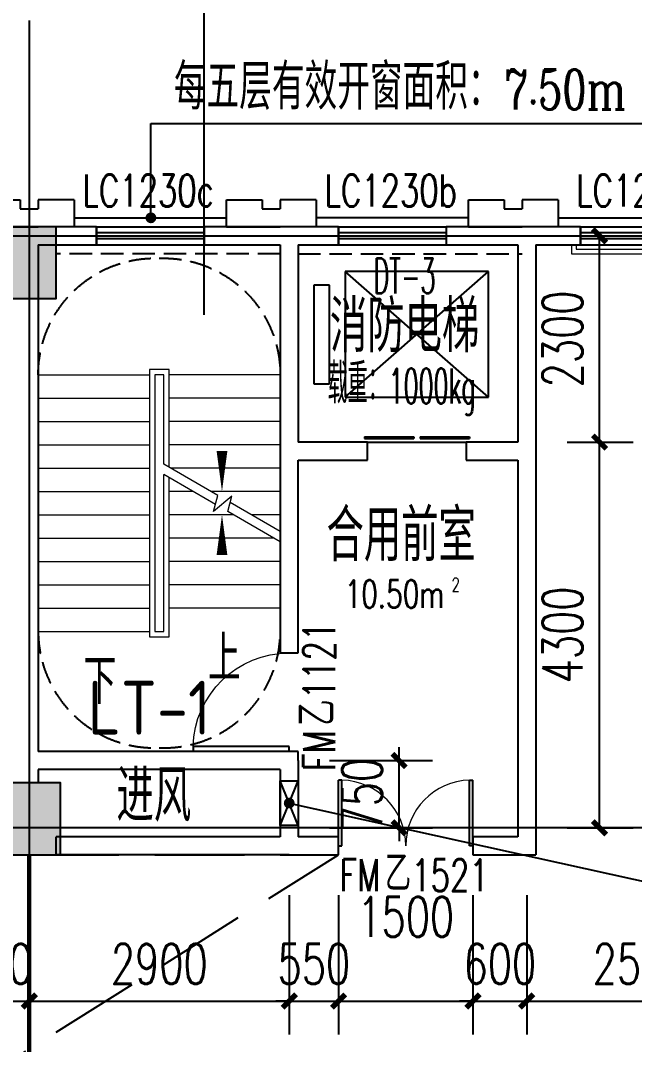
# Model space of a CAD drawing. Extents: x 1738711 to 2346805, y 1189731 to 2516152.
# Drawn here: x 1949287 to 1956137, y 2097243 to 2108659 of the extents above; entities that cross this region are included whole.
import ezdxf

# ---------------------------------------------------------------- set-up
doc = ezdxf.new("R2010")
doc.units = 0
doc.header["$LTSCALE"] = 1000
doc.header["$MEASUREMENT"] = 0
doc.linetypes.add('DASH', pattern=[0.35, 0.25, -0.1])
doc.linetypes.add('复件 140224通州运河二期售楼部条件图_t3$0$X-ME SHAFT SH$0$X-B2$0$WATER_LINE', pattern=[0])
for name, color, linetype, lineweight in [('_0', 7, 'Continuous', 25), ('STAIR', 2, 'Continuous', 5), ('栏杆', 6, 'Continuous', 15)]:
    doc.layers.add(name, color=color, linetype=linetype, lineweight=lineweight)
for name, color, linetype in [('AR-TEXT', 7, 'Continuous'), ('COLUMN', 9, 'Continuous'), ('DIM_IDEN', 3, 'Continuous'), ('DIM_LEAD', 3, 'Continuous'), ('DIM_SYMB', 3, 'Continuous'), ('DOTE', 1, 'Continuous'), ('EVTR', 2, 'Continuous'), ('PUB_DIM', 3, 'Continuous'), ('PUB_HATCH', 8, 'Continuous'), ('PUB_TEXT', 7, 'Continuous'), ('SPACE_ALL', 1, 'Continuous'), ('WALL', 40, 'Continuous'), ('WINDOW', 144, 'Continuous'), ('WINDOW_TEXT', 7, 'Continuous'), ('疏散距离', 211, 'DASH'), ('看线', 8, 'Continuous'), ('线脚', 44, 'Continuous')]:
    doc.layers.add(name, color=color, linetype=linetype)
doc.styles.add('_TCH_DIM', font='SIMPLEX', dxfattribs={"bigfont": 'GBCBIG'})
doc.styles.add('_TCH_DIM_T3', font='SIMPLEX', dxfattribs={"width": 0.705882, "bigfont": 'GBCBIG'})
doc.styles.add('_TCH_LABEL', font='COMPLEX', dxfattribs={"bigfont": 'GBCBIG'})
doc.styles.add('_TCH_SPACE', font='SIMPLEX', dxfattribs={"height": 5, "bigfont": 'GBCBIG'})
doc.styles.add('_TCH_WINDOW', font='SIMPLEX', dxfattribs={"height": 3.5, "bigfont": 'GBCBIG'})
doc.styles.get("Standard").update_dxf_attribs({"font": 'gbenor.shx', "bigfont": 'gbcbig.shx'})
doc.dimstyles.new('_TCH_ARCH&&150', dxfattribs={"dimtxt": 446.25, "dimasz": 150, "dimexe": 375, "dimexo": 450, "dimgap": 189.375, "dimtad": 1, "dimdec": 0, "dimzin": 0, "dimdsep": 46, "dimtxsty": '_TCH_DIM_T3', "dimblk": 'ARCHTICK', "dimcen": 0.09, "dimclrt": 7, "dimazin": 2, "dimtfac": 1, "dimtdec": 0, "dimtix": 1, "dimtmove": 2, "dimatfit": 3, "dimfxl": 1, "dimtolj": 1, "dimtzin": 0, "dimarcsym": 0})

# ---------------------------------------------------------------- blocks, each defined once
blk = doc.blocks.new('dgh321')
at = {"layer": 'WALL', "linetype": '复件 140224通州运河二期售楼部条件图_t3$0$X-ME SHAFT SH$0$X-B2$0$WATER_LINE'}
for p, q in [((3247025, -2494105), (3247425, -2494105)), ((3247025, -2494105), (3247025, -2494405)), ((3247425, -2494105), (3247625, -2494105)), ((3248025, -2494105), (3247625, -2494105)), ((3248025, -2494405), (3248025, -2494105)), ((3247425, -2494405), (3247425, -2494305)), ((3247425, -2494305), (3247625, -2494305)), ((3247625, -2494405), (3247625, -2494305)), ((3247025, -2494405), (3247425, -2494405)), ((3248025, -2494405), (3247625, -2494405))]:
    blk.add_line(p, q, dxfattribs=at)
blk = doc.blocks.new('hearherherhr')
at = {"layer": '看线', "linetype": 'DASH'}
for centre, start, end in [((1981792, 1704275), 87.7958, 180), ((1981892, 1704275), 0, 92.2042)]:
    blk.add_arc(centre, 1300, start, end, dxfattribs=at)
blk = doc.blocks.new('JHTRHERAHEARHERA')
at = {"layer": 'DIM_SYMB'}
for points in [[(1959742, 1701285, 0, 0, 0), (1959742, 1704950, 0, 0, 0), (1961142, 1704950, 0, 0, 0), (1961142, 1702975, 0, 120, 0), (1961142, 1703425, 0, 0, 0)], [(1961142, 1701545, 0, 0, 0), (1961142, 1702715, 0, 120, 0), (1961142, 1702265, 0, 0, 0)]]:
    blk.add_lwpolyline(points, format="xyseb", dxfattribs=at)
at = {"layer": 'STAIR'}
for p, q in [((1960552, 1704335), (1960332, 1704335)), ((1960332, 1704335), (1960332, 1701355)), ((1960552, 1703244), (1960552, 1704335)), ((1959092, 1704275), (1960332, 1704275)), ((1960392, 1704275), (1960392, 1701415)), ((1960492, 1704275), (1960392, 1704275)), ((1960492, 1703278), (1960492, 1704275)), ((1961792, 1704275), (1960552, 1704275)), ((1959092, 1704015), (1960332, 1704015)), ((1961792, 1704015), (1960552, 1704015)), ((1959092, 1703755), (1960332, 1703755)), ((1961792, 1703755), (1960552, 1703755)), ((1959092, 1703495), (1960332, 1703495)), ((1961792, 1703495), (1960552, 1703495)), ((1959092, 1703235), (1960332, 1703235)), ((1961095, 1702930), (1960492, 1703278)), ((1961792, 1703235), (1960566, 1703235)), ((1960492, 1701415), (1960492, 1703163)), ((1961068, 1702830), (1960492, 1703163)), ((1960552, 1701355), (1960552, 1703128)), ((1959092, 1702975), (1960332, 1702975)), ((1960817, 1702975), (1960552, 1702975)), ((1961792, 1702975), (1961017, 1702975)), ((1961046, 1702750), (1961095, 1702930)), ((1961252, 1702923), (1961046, 1702750)), ((1961206, 1702750), (1961252, 1702923)), ((1961792, 1702528), (1961233, 1702850)), ((1961792, 1702412), (1961206, 1702750)), ((1959092, 1702715), (1960332, 1702715)), ((1961267, 1702715), (1960552, 1702715)), ((1961792, 1702715), (1961467, 1702715)), ((1959092, 1702455), (1960332, 1702455)), ((1961717, 1702455), (1960552, 1702455)), ((1959092, 1702195), (1960332, 1702195)), ((1961792, 1702195), (1960552, 1702195)), ((1959092, 1701935), (1960332, 1701935)), ((1961792, 1701935), (1960552, 1701935)), ((1959092, 1701675), (1960332, 1701675)), ((1961792, 1701675), (1960552, 1701675)), ((1959092, 1701415), (1960332, 1701415)), ((1960392, 1701415), (1960492, 1701415)), ((1960332, 1701355), (1960552, 1701355))]:
    blk.add_line(p, q, dxfattribs=at)
at = {"layer": '看线', "linetype": 'DASH'}
blk.add_line((1961792, 1705625), (1959292, 1705625), dxfattribs=at)
at = {"layer": '_0', "extrusion": (0, 0, -1), "zscale": -1}
blk.add_blockref('hearherherhr', (-3942284, 0), dxfattribs=at)
at = {"layer": '_0', "rotation": 180}
blk.add_blockref('hearherherhr', (3942284, 3405691), dxfattribs=at)
at = {"layer": 'PUB_TEXT', "color": 7, "style": '_TCH_DIM'}
for s, p in [('上', (1960986, 1700863)), ('下', (1959599, 1700603))]:
    blk.add_text(s, height=506, dxfattribs=at).set_placement(p)
blk = doc.blocks.new('hertaraeherah')
at = {"layer": '疏散距离', "ltscale": 4}
for points in [[(1933085, 2006659), (1940985, 2000259), (1952835, 2000259)], [(1933085, 1987859), (1952835, 2000259)]]:
    blk.add_lwpolyline(points, dxfattribs=at)
blk = doc.blocks.new('haerraeherah')
at = {"layer": '栏杆'}
for points in [[(1950035, 1987459), (1950035, 1987559), (1951435, 1987559), (1951435, 1987459)], [(1950085, 1987459), (1950085, 1987509), (1951385, 1987509), (1951385, 1987459)]]:
    blk.add_lwpolyline(points, dxfattribs=at)
blk = doc.blocks.new('hear5herahera')
at = {"layer": '_0', "xscale": -1, "rotation": 180}
blk.add_blockref('haerraeherah', (5400, 3994518), dxfattribs=at)
blk = doc.blocks.new('_ArchTick')
at = {"color": 0, "linetype": 'ByBlock', "const_width": 0.4}
blk.add_lwpolyline([(-0.5, -0.5), (0.5, 0.5)], dxfattribs=at)
blk = doc.blocks.new('*D2039')
at = {"layer": 'Defpoints', "color": 0, "transparency": 16777216}
for p in [(1952285, 2100409), (1953510, 2100409), (1952285, 2099659)]:
    blk.add_point(p, dxfattribs=at)
at = {"layer": 'PUB_DIM', "color": 0, "lineweight": -2, "transparency": 16777216}
for p, q in [((1953510, 2100409), (1953510, 2100559)), ((1952735, 2100409), (1953885, 2100409)), ((1953510, 2099659), (1953510, 2100409)), ((1952735, 2099659), (1953885, 2099659)), ((1953510, 2099659), (1953510, 2099509))]:
    blk.add_line(p, q, dxfattribs=at)
at = {"layer": 'PUB_DIM', "color": 0, "lineweight": -2, "transparency": 16777216, "xscale": 150, "yscale": 150, "zscale": 150}
for p, rotation in [((1953510, 2100409), 270), ((1953510, 2099659), 90)]:
    blk.add_blockref('_ArchTick', p, dxfattribs=dict(at, rotation=rotation))
at = {"layer": 'PUB_DIM', "color": 7, "transparency": 16777216, "insert": (1953097, 2100034), "char_height": 446.2, "attachment_point": 5, "rotation": 90, "style": '_TCH_DIM_T3'}
blk.add_mtext('\\A1;750', dxfattribs=at)
blk = doc.blocks.new('*D2720')
at = {"layer": 'Defpoints', "color": 0, "transparency": 16777216}
for p in [(1948385, 2099359), (1949385, 2099359), (1949385, 2097728)]:
    blk.add_point(p, dxfattribs=at)
at = {"layer": 'PUB_DIM', "color": 0, "lineweight": -2, "transparency": 16777216}
for p, q in [((1948385, 2098909), (1948385, 2097353)), ((1949385, 2098909), (1949385, 2097353)), ((1948385, 2097728), (1948235, 2097728)), ((1948385, 2097728), (1949385, 2097728)), ((1949385, 2097728), (1949535, 2097728))]:
    blk.add_line(p, q, dxfattribs=at)
at = {"layer": 'PUB_DIM', "color": 0, "lineweight": -2, "transparency": 16777216, "xscale": 150, "yscale": 150, "zscale": 150}
blk.add_blockref('_ArchTick', (1948385, 2097728), dxfattribs=at)
at = {"layer": 'PUB_DIM', "color": 0, "lineweight": -2, "transparency": 16777216, "xscale": 150, "yscale": 150, "zscale": 150, "rotation": 180}
blk.add_blockref('_ArchTick', (1949385, 2097728), dxfattribs=at)
at = {"layer": 'PUB_DIM', "color": 7, "transparency": 16777216, "insert": (1948885, 2098141), "char_height": 446.2, "attachment_point": 5, "style": '_TCH_DIM_T3'}
blk.add_mtext('\\A1;1000', dxfattribs=at)
blk = doc.blocks.new('*D2721')
at = {"layer": 'Defpoints', "color": 0, "transparency": 16777216}
for p in [(1949385, 2099359), (1952285, 2099359), (1952285, 2097728)]:
    blk.add_point(p, dxfattribs=at)
at = {"layer": 'PUB_DIM', "color": 0, "lineweight": -2, "transparency": 16777216}
for p, q in [((1949385, 2098909), (1949385, 2097353)), ((1952285, 2098909), (1952285, 2097353)), ((1949385, 2097728), (1952285, 2097728))]:
    blk.add_line(p, q, dxfattribs=at)
at = {"layer": 'PUB_DIM', "color": 0, "lineweight": -2, "transparency": 16777216, "xscale": 150, "yscale": 150, "zscale": 150, "rotation": 180}
blk.add_blockref('_ArchTick', (1949385, 2097728), dxfattribs=at)
at = {"layer": 'PUB_DIM', "color": 0, "lineweight": -2, "transparency": 16777216, "xscale": 150, "yscale": 150, "zscale": 150}
blk.add_blockref('_ArchTick', (1952285, 2097728), dxfattribs=at)
at = {"layer": 'PUB_DIM', "color": 7, "transparency": 16777216, "insert": (1950835, 2098141), "char_height": 446.2, "attachment_point": 5, "style": '_TCH_DIM_T3'}
blk.add_mtext('\\A1;2900', dxfattribs=at)
blk = doc.blocks.new('*D2722')
at = {"layer": 'Defpoints', "color": 0, "transparency": 16777216}
for p in [(1952285, 2099359), (1952835, 2099359), (1952835, 2097728)]:
    blk.add_point(p, dxfattribs=at)
at = {"layer": 'PUB_DIM', "color": 0, "lineweight": -2, "transparency": 16777216}
for p, q in [((1952285, 2098909), (1952285, 2097353)), ((1952835, 2098909), (1952835, 2097353)), ((1952285, 2097728), (1952135, 2097728)), ((1952285, 2097728), (1952835, 2097728)), ((1952835, 2097728), (1952985, 2097728))]:
    blk.add_line(p, q, dxfattribs=at)
at = {"layer": 'PUB_DIM', "color": 0, "lineweight": -2, "transparency": 16777216, "xscale": 150, "yscale": 150, "zscale": 150}
blk.add_blockref('_ArchTick', (1952285, 2097728), dxfattribs=at)
at = {"layer": 'PUB_DIM', "color": 0, "lineweight": -2, "transparency": 16777216, "xscale": 150, "yscale": 150, "zscale": 150, "rotation": 180}
blk.add_blockref('_ArchTick', (1952835, 2097728), dxfattribs=at)
at = {"layer": 'PUB_DIM', "color": 7, "transparency": 16777216, "insert": (1952560, 2098141), "char_height": 446.2, "attachment_point": 5, "style": '_TCH_DIM_T3'}
blk.add_mtext('\\A1;550', dxfattribs=at)
blk = doc.blocks.new('*D2723')
at = {"layer": 'Defpoints', "color": 0, "transparency": 16777216}
for p in [(1952835, 2099359), (1954335, 2099359), (1954335, 2097728)]:
    blk.add_point(p, dxfattribs=at)
at = {"layer": 'PUB_DIM', "color": 0, "lineweight": -2, "transparency": 16777216}
for p, q in [((1952835, 2098909), (1952835, 2097353)), ((1954335, 2098909), (1954335, 2097353)), ((1952835, 2097728), (1954335, 2097728))]:
    blk.add_line(p, q, dxfattribs=at)
at = {"layer": 'PUB_DIM', "color": 0, "lineweight": -2, "transparency": 16777216, "xscale": 150, "yscale": 150, "zscale": 150, "rotation": 180}
blk.add_blockref('_ArchTick', (1952835, 2097728), dxfattribs=at)
at = {"layer": 'PUB_DIM', "color": 0, "lineweight": -2, "transparency": 16777216, "xscale": 150, "yscale": 150, "zscale": 150}
blk.add_blockref('_ArchTick', (1954335, 2097728), dxfattribs=at)
at = {"layer": 'PUB_DIM', "color": 7, "transparency": 16777216, "insert": (1953585, 2098666), "char_height": 446.2, "attachment_point": 5, "style": '_TCH_DIM_T3'}
blk.add_mtext('\\A1;1500', dxfattribs=at)
blk = doc.blocks.new('*D2724')
at = {"layer": 'Defpoints', "color": 0, "transparency": 16777216}
for p in [(1954335, 2099359), (1954935, 2099359), (1954935, 2097728)]:
    blk.add_point(p, dxfattribs=at)
at = {"layer": 'PUB_DIM', "color": 0, "lineweight": -2, "transparency": 16777216}
for p, q in [((1954335, 2098909), (1954335, 2097353)), ((1954935, 2098909), (1954935, 2097353)), ((1954335, 2097728), (1954185, 2097728)), ((1954335, 2097728), (1954935, 2097728)), ((1954935, 2097728), (1955085, 2097728))]:
    blk.add_line(p, q, dxfattribs=at)
at = {"layer": 'PUB_DIM', "color": 0, "lineweight": -2, "transparency": 16777216, "xscale": 150, "yscale": 150, "zscale": 150}
blk.add_blockref('_ArchTick', (1954335, 2097728), dxfattribs=at)
at = {"layer": 'PUB_DIM', "color": 0, "lineweight": -2, "transparency": 16777216, "xscale": 150, "yscale": 150, "zscale": 150, "rotation": 180}
blk.add_blockref('_ArchTick', (1954935, 2097728), dxfattribs=at)
at = {"layer": 'PUB_DIM', "color": 7, "transparency": 16777216, "insert": (1954635, 2098141), "char_height": 446.2, "attachment_point": 5, "style": '_TCH_DIM_T3'}
blk.add_mtext('\\A1;600', dxfattribs=at)
blk = doc.blocks.new('*D2725')
at = {"layer": 'Defpoints', "color": 0, "transparency": 16777216}
for p in [(1954935, 2099359), (1957485, 2099359), (1957485, 2097728)]:
    blk.add_point(p, dxfattribs=at)
at = {"layer": 'PUB_DIM', "color": 0, "lineweight": -2, "transparency": 16777216}
for p, q in [((1954935, 2098909), (1954935, 2097353)), ((1957485, 2098909), (1957485, 2097353)), ((1954935, 2097728), (1957485, 2097728))]:
    blk.add_line(p, q, dxfattribs=at)
at = {"layer": 'PUB_DIM', "color": 0, "lineweight": -2, "transparency": 16777216, "xscale": 150, "yscale": 150, "zscale": 150, "rotation": 180}
blk.add_blockref('_ArchTick', (1954935, 2097728), dxfattribs=at)
at = {"layer": 'PUB_DIM', "color": 0, "lineweight": -2, "transparency": 16777216, "xscale": 150, "yscale": 150, "zscale": 150}
blk.add_blockref('_ArchTick', (1957485, 2097728), dxfattribs=at)
at = {"layer": 'PUB_DIM', "color": 7, "transparency": 16777216, "insert": (1956210, 2098141), "char_height": 446.2, "attachment_point": 5, "style": '_TCH_DIM_T3'}
blk.add_mtext('\\A1;2550', dxfattribs=at)
blk = doc.blocks.new('*D2726')
at = {"layer": 'Defpoints', "color": 0, "transparency": 16777216}
for p in [(1954935, 2103959), (1955747, 2103959), (1954935, 2099659)]:
    blk.add_point(p, dxfattribs=at)
at = {"layer": 'PUB_DIM', "color": 0, "lineweight": -2, "transparency": 16777216}
for p, q in [((1955385, 2103959), (1956122, 2103959)), ((1955747, 2099659), (1955747, 2103959)), ((1955385, 2099659), (1956122, 2099659))]:
    blk.add_line(p, q, dxfattribs=at)
at = {"layer": 'PUB_DIM', "color": 0, "lineweight": -2, "transparency": 16777216, "xscale": 150, "yscale": 150, "zscale": 150}
for p, rotation in [((1955747, 2103959), 90), ((1955747, 2099659), 270)]:
    blk.add_blockref('_ArchTick', p, dxfattribs=dict(at, rotation=rotation))
at = {"layer": 'PUB_DIM', "color": 7, "transparency": 16777216, "insert": (1955334, 2101809), "char_height": 446.2, "attachment_point": 5, "rotation": 90, "style": '_TCH_DIM_T3'}
blk.add_mtext('\\A1;4300', dxfattribs=at)
blk = doc.blocks.new('*D2727')
at = {"layer": 'Defpoints', "color": 0, "transparency": 16777216}
for p in [(1954935, 2106259), (1955747, 2106259), (1954935, 2103959)]:
    blk.add_point(p, dxfattribs=at)
at = {"layer": 'PUB_DIM', "color": 0, "lineweight": -2, "transparency": 16777216}
for p, q in [((1955385, 2106259), (1956122, 2106259)), ((1955747, 2103959), (1955747, 2106259)), ((1955385, 2103959), (1956122, 2103959))]:
    blk.add_line(p, q, dxfattribs=at)
at = {"layer": 'PUB_DIM', "color": 0, "lineweight": -2, "transparency": 16777216, "xscale": 150, "yscale": 150, "zscale": 150}
for p, rotation in [((1955747, 2106259), 90), ((1955747, 2103959), 270)]:
    blk.add_blockref('_ArchTick', p, dxfattribs=dict(at, rotation=rotation))
at = {"layer": 'PUB_DIM', "color": 7, "transparency": 16777216, "insert": (1955334, 2105109), "char_height": 446.2, "attachment_point": 5, "rotation": 90, "style": '_TCH_DIM_T3'}
blk.add_mtext('\\A1;2300', dxfattribs=at)
blk = doc.blocks.new('$TCHSYS$WIN2D')
for p, q in [((-0.5, 0.5), (0.5, 0.5)), ((-0.5, 0.5), (-0.5, -0.5)), ((0.5, 0.5), (0.5, -0.5)), ((0.5, 0.1667), (-0.5, 0.1667)), ((0.5, -0.1667), (-0.5, -0.1667)), ((-0.5, -0.5), (0.5, -0.5))]:
    blk.add_line(p, q)
blk = doc.blocks.new('$DORLIB2D$00000127')
at = {"color": 0}
for points in [[(-0.533, 0.795), (-0.533, 0.69)], [(-0.033, 0.795), (-0.533, 0.795)], [(-0.033, 0.795), (-0.033, 0.69)], [(0.533, 0.795), (0.033, 0.795)], [(0.033, 0.795), (0.033, 0.69)], [(0.533, 0.795), (0.533, 0.69)], [(-0.033, 0.69), (-0.533, 0.69)], [(0.533, 0.69), (0.033, 0.69)], [(0.5, 0.5), (-0.5, 0.5)]]:
    blk.add_lwpolyline(points, dxfattribs=at)
blk = doc.blocks.new('$DorLib2D$00000001')
for p, q in [((0.45, 0.975), (0.5, 0.975)), ((0.45, 0), (0.45, 0.975)), ((0.5, 0), (0.5, 0.975)), ((0.5, 0), (0.45, 0))]:
    blk.add_line(p, q)
at = {"lineweight": 13}
blk.add_arc((0.475, 0), 0.975, 91.4693, 180, dxfattribs=at)
blk = doc.blocks.new('$DorLib2D$00000002')
for p, q in [((-0.5, 0), (-0.5, 0.4875)), ((-0.475, 0.4875), (-0.5, 0.4875)), ((-0.475, 0), (-0.475, 0.4875)), ((0.475, 0), (0.475, 0.4875)), ((0.475, 0.4875), (0.5, 0.4875)), ((0.5, 0), (0.5, 0.4875)), ((-0.5, 0), (-0.475, 0)), ((0.5, 0), (0.475, 0))]:
    blk.add_line(p, q)
at = {"lineweight": 13}
for centre, start, end in [((-0.4875, 0), 0, 88.53072), ((0.4875, 0), 91.46928, 180)]:
    blk.add_arc(centre, 0.4875, start, end, dxfattribs=at)
blk = doc.blocks.new('_FZH')
blk.add_lwpolyline([(-0.5, -0.5), (0.5, -0.5), (0.5, 0.5), (-0.5, 0.5)], close=True)
at = {"layer": 'PUB_HATCH'}
blk.add_solid([(-0.5, -0.5), (0.5, -0.5), (-0.5, 0.5), (0.5, 0.5)], dxfattribs=at)

msp = doc.modelspace()

# ---------------------------------------------------------------- linework, layer by layer
at = {"layer": 'DIM_IDEN'}
for p, q in [((1951334.7, 2105378.7), (1951334.7, 2117555.3)), ((1950741.7, 2106459.1), (1950741.7, 2107509.3)), ((1950741.7, 2107509.3), (1956506, 2107509.3))]:
    msp.add_line(p, q, dxfattribs=at)
at = {"layer": 'DIM_IDEN', "const_width": 60}
msp.add_lwpolyline([(1950741.7, 2106429.1, 1), (1950741.7, 2106489.1, 1)], format="xyb", close=True, dxfattribs=at)
at = {"layer": 'DIM_IDEN'}
msp.add_lwpolyline([(1951334.7, 2105378.7, 1), (1951334.7, 2105378.7, 1)], format="xyb", close=True, dxfattribs=at)
at = {"layer": 'DIM_LEAD'}
msp.add_line((1952284.6, 2099934.1), (1958022.5, 2098667.3), dxfattribs=at)
at = {"layer": 'DIM_LEAD', "const_width": 60}
msp.add_lwpolyline([(1952255.3, 2099940.6, 1), (1952313.9, 2099927.6, 1)], format="xyb", close=True, dxfattribs=at)
at = {"layer": 'DOTE'}
for p, q in [((1949384.6, 2108659.1), (1949384.6, 2084059.1)), ((1930784.6, 2106259.1), (1992284.6, 2106259.1)), ((1992284.6, 2099659.1), (1930784.6, 2099659.1))]:
    msp.add_line(p, q, dxfattribs=at)
at = {"layer": 'EVTR', "linetype": '复件 140224通州运河二期售楼部条件图_t3$0$X-ME SHAFT SH$0$X-B2$0$WATER_LINE'}
for p, q in [((1954509.6, 2105859.1), (1952909.6, 2105859.1)), ((1952909.6, 2105859.1), (1952909.6, 2104459.1)), ((1952909.6, 2104459.1), (1954509.6, 2105859.1)), ((1954509.6, 2104459.1), (1952909.6, 2105859.1)), ((1954509.6, 2104459.1), (1954509.6, 2105859.1)), ((1952734.6, 2105709.1), (1952559.6, 2105709.1)), ((1952559.6, 2105709.1), (1952559.6, 2104609.1)), ((1952734.6, 2104609.1), (1952734.6, 2105709.1)), ((1952559.6, 2104609.1), (1952734.6, 2104609.1)), ((1952909.6, 2104459.1), (1954509.6, 2104459.1))]:
    msp.add_line(p, q, dxfattribs=at)
at = {"layer": 'WALL', "linetype": '复件 140224通州运河二期售楼部条件图_t3$0$X-ME SHAFT SH$0$X-B2$0$WATER_LINE'}
for p, q in [((1949384.6, 2106359.1), (1948634.6, 2106359.1)), ((1950134.6, 2106359.1), (1949384.6, 2106359.1)), ((1950134.6, 2106159.1), (1950134.6, 2106359.1)), ((1952284.6, 2106359.1), (1951334.6, 2106359.1)), ((1951334.6, 2106359.1), (1951334.6, 2106159.1)), ((1952834.6, 2106359.1), (1952284.6, 2106359.1)), ((1952834.6, 2106159.1), (1952834.6, 2106359.1)), ((1954934.6, 2106359.1), (1954034.6, 2106359.1)), ((1954034.6, 2106359.1), (1954034.6, 2106159.1)), ((1955534.6, 2106359.1), (1954934.6, 2106359.1)), ((1955534.6, 2106159.1), (1955534.6, 2106359.1)), ((1949484.6, 2106159.1), (1950134.6, 2106159.1)), ((1951334.6, 2106159.1), (1952184.6, 2106159.1)), ((1952384.6, 2106159.1), (1952834.6, 2106159.1)), ((1954034.6, 2106159.1), (1954834.6, 2106159.1)), ((1955034.6, 2106159.1), (1955534.6, 2106159.1))]:
    msp.add_line(p, q, dxfattribs=at)
at = {"layer": 'WALL'}
for p, q in [((1949484.6, 2106159.1), (1949484.6, 2103034.1)), ((1952184.6, 2106159.1), (1952184.6, 2103959.1)), ((1952384.6, 2106159.1), (1952384.6, 2103959.1)), ((1954834.6, 2106159.1), (1954834.6, 2103959.1)), ((1955034.6, 2106159.1), (1955034.6, 2103859.1)), ((1952184.6, 2103959.1), (1952184.6, 2103859.1)), ((1953159.6, 2103959.1), (1952384.6, 2103959.1)), ((1952384.6, 2103959.1), (1952384.6, 2103959.1)), ((1953159.6, 2103759.1), (1953159.6, 2103959.1)), ((1954834.6, 2103959.1), (1954259.6, 2103959.1)), ((1954259.6, 2103959.1), (1954259.6, 2103759.1)), ((1952184.6, 2103859.1), (1952184.6, 2101609.1)), ((1955034.6, 2103859.1), (1955034.6, 2099359.1)), ((1952384.6, 2103759.1), (1953159.6, 2103759.1)), ((1952384.6, 2101609.1), (1952384.6, 2103759.1)), ((1954259.6, 2103759.1), (1954834.6, 2103759.1)), ((1954834.6, 2103759.1), (1954834.6, 2099559.1)), ((1949484.6, 2103034.1), (1949484.6, 2101509.1)), ((1949484.6, 2101509.1), (1949484.6, 2100509.1)), ((1952184.6, 2101609.1), (1952384.6, 2101609.1)), ((1952184.6, 2100509.1), (1949484.6, 2100509.1)), ((1952384.6, 2100509.1), (1952184.6, 2100509.1)), ((1952384.6, 2100409.1), (1952384.6, 2100509.1)), ((1952384.6, 2100409.1), (1952384.6, 2099559.1)), ((1952184.6, 2100309.1), (1949484.6, 2100309.1)), ((1949484.6, 2100309.1), (1949484.6, 2100159.1)), ((1952184.6, 2100309.1), (1952184.6, 2099559.1)), ((1952184.6, 2099559.1), (1949684.6, 2099559.1)), ((1949684.6, 2099359.1), (1949684.6, 2099559.1)), ((1952834.6, 2099559.1), (1952384.6, 2099559.1)), ((1952834.6, 2099359.1), (1952834.6, 2099559.1)), ((1954834.6, 2099559.1), (1954334.6, 2099559.1)), ((1954334.6, 2099559.1), (1954334.6, 2099359.1)), ((1952284.6, 2099359.1), (1949684.6, 2099359.1)), ((1952284.6, 2099359.1), (1952834.6, 2099359.1)), ((1954334.6, 2099359.1), (1955034.6, 2099359.1))]:
    msp.add_line(p, q, dxfattribs=at)
at = {"layer": 'WINDOW'}
for p, q in [((1952184.6, 2099684.1), (1952384.6, 2100184.1)), ((1952384.6, 2099684.1), (1952184.6, 2100184.1))]:
    msp.add_line(p, q, dxfattribs=at)
msp.add_lwpolyline([(1952384.6, 2100184.1), (1952384.6, 2099684.1), (1952184.6, 2099684.1), (1952184.6, 2100184.1)], close=True, dxfattribs=at)
at = {"layer": 'WINDOW', "color": 4, "linetype": 'DASH', "ltscale": 2, "const_width": 50}
msp.add_lwpolyline([(1949384.6, 2099359.1), (1949384.6, 2093359.1)], dxfattribs=at)
at = {"layer": '看线', "linetype": 'DASH'}
msp.add_line((1952384.6, 2106059.1), (1954884.6, 2106059.1), dxfattribs=at)
at = {"layer": '线脚', "color": 8, "linetype": '复件 140224通州运河二期售楼部条件图_t3$0$X-ME SHAFT SH$0$X-B2$0$WATER_LINE'}
for p, q in [((1949884.6, 2106459.1), (1951584.6, 2106459.1)), ((1954284.6, 2106459.1), (1952584.6, 2106459.1)), ((1955284.6, 2106459.1), (1956984.6, 2106459.1))]:
    msp.add_line(p, q, dxfattribs=at)

# ---------------------------------------------------------------- block references
at = {"layer": '_0'}
for name, p in [('hear5herahera', (0, 99100)), ('JHTRHERAHEARHERA', (-9607.3, 400433.7)), ('hertaraeherah', (0, 99100))]:
    msp.add_blockref(name, p, dxfattribs=at)
at = {"layer": 'COLUMN', "linetype": '复件 140224通州运河二期售楼部条件图_t3$0$X-ME SHAFT SH$0$X-B2$0$WATER_LINE'}
for p, xscale, yscale, zscale, rotation in [((1949384.6, 2105959.1), 600.0000000370201, 799.9999995543621, 799.9999995543621, 359.9999999283186), ((1949384.6, 2099759.1), 700.0000009131618, 799.9999993890524, 799.9999993890524, 359.9999999789225)]:
    msp.add_blockref('_FZH', p, dxfattribs=dict(at, xscale=xscale, yscale=yscale, zscale=zscale, rotation=rotation))
at = {"layer": 'WALL', "linetype": '复件 140224通州运河二期售楼部条件图_t3$0$X-ME SHAFT SH$0$X-B2$0$WATER_LINE', "xscale": -1, "rotation": 180}
for p in [(-1298140.6, -387745.8), (-1295440.6, -387745.8), (-1292740.6, -387745.8)]:
    msp.add_blockref('dgh321', p, dxfattribs=at)
at = {"layer": 'WINDOW', "linetype": '复件 140224通州运河二期售楼部条件图_t3$0$X-ME SHAFT SH$0$X-B2$0$WATER_LINE'}
ref = msp.add_blockref('$TCHSYS$WIN2D', (1950734.6, 2106259.1), dxfattribs=dict(at, xscale=1200, yscale=200, zscale=1200))
ref.add_attrib('A', 'LC1230c', (1949978.6, 2106584.3), dxfattribs={"layer": 'WINDOW_TEXT', "linetype": '复件 140224通州运河二期售楼部条件图_t3$0$X-ME SHAFT SH$0$X-B2$0$WATER_LINE', "ltscale": 0.5, "height": 357, "style": '_TCH_WINDOW', "width": 0.705882})
ref = msp.add_blockref('$TCHSYS$WIN2D', (1953434.6, 2106259.1), dxfattribs=dict(at, xscale=1200, yscale=200, zscale=1200))
ref.add_attrib('A', 'LC1230b', (1952678.6, 2106584.3), dxfattribs={"layer": 'WINDOW_TEXT', "linetype": '复件 140224通州运河二期售楼部条件图_t3$0$X-ME SHAFT SH$0$X-B2$0$WATER_LINE', "ltscale": 0.5, "height": 357, "style": '_TCH_WINDOW', "width": 0.705882})
ref = msp.add_blockref('$TCHSYS$WIN2D', (1956134.6, 2106259.1), dxfattribs=dict(at, xscale=1200, yscale=200, zscale=1200))
ref.add_attrib('A', 'LC1230', (1955486.6, 2106584.3), dxfattribs={"layer": 'WINDOW_TEXT', "linetype": '复件 140224通州运河二期售楼部条件图_t3$0$X-ME SHAFT SH$0$X-B2$0$WATER_LINE', "ltscale": 0.5, "height": 357, "style": '_TCH_WINDOW', "width": 0.705882})
at = {"layer": 'WINDOW', "linetype": '复件 140224通州运河二期售楼部条件图_t3$0$X-ME SHAFT SH$0$X-B2$0$WATER_LINE', "xscale": 1100, "yscale": -200, "zscale": 1100, "rotation": 180}
msp.add_blockref('$DORLIB2D$00000127', (1953709.6, 2103859.1), dxfattribs=at)
at = {"layer": 'WINDOW'}
for name, p, xscale, yscale, zscale, rotation in [('$DorLib2D$00000001', (1952284.6, 2101059.1), 1100, -1100, 1100, 269.9999998401765), ('$DorLib2D$00000002', (1953584.6, 2099459.1), -1500, -1500, -1500, 180)]:
    msp.add_blockref(name, p, dxfattribs=dict(at, xscale=xscale, yscale=yscale, zscale=zscale, rotation=rotation))

# ---------------------------------------------------------------- texts
at = {"layer": 'AR-TEXT', "style": '_TCH_DIM_T3'}
for s, height, width, p in [('DT-3', 391, 0.49827, (1953223.3, 2105616.8)), ('载重：', 443.69, 0.705882, (1952710.4, 2104389.7)), ('1000kg', 391, 0.49827, (1953394.4, 2104389.7))]:
    msp.add_text(s, height=height, dxfattribs=dict(at, width=width)).set_placement(p)
at = {"layer": 'AR-TEXT'}
for s, height, p in [('消防电梯', 578.72, (1952738.4, 2104960.8)), ('合用前室', 578.72, (1952700.5, 2102629.9)), ('LT-1', 600, (1950037.7, 2100697.9)), ('进风', 578.72, (1950357.8, 2099725.7))]:
    msp.add_text(s, height=height, dxfattribs=at).set_placement(p)
at = {"layer": 'PUB_TEXT', "color": 7, "style": '_TCH_LABEL'}
msp.add_text('每五层有效开窗面积：', height=506.38, dxfattribs=at).set_placement((1950997.4, 2107666.8))
at = {"layer": 'PUB_TEXT', "color": 7, "style": '_TCH_LABEL', "width": 0.705882}
msp.add_text('7.50m', height=446.25, dxfattribs=at).set_placement((1954683.5, 2107666.8))
at = {"layer": 'SPACE_ALL', "color": 0, "style": '_TCH_SPACE', "width": 0.705882}
for s, height, p in [('10.50m', 306, (1952903.2, 2102112.4)), ('2', 153, (1954096.4, 2102292.4))]:
    msp.add_text(s, height=height, dxfattribs=at).set_placement(p)
at = {"layer": 'WINDOW_TEXT', "style": '_TCH_WINDOW', "width": 0.705882}
for s, p in [('1121', (1952797.4, 2101091.8)), ('FM', (1952797.4, 2100292.9))]:
    msp.add_text(s, height=357, rotation=90, dxfattribs=at).set_placement(p)
at = {"layer": 'WINDOW_TEXT', "style": '_TCH_WINDOW'}
msp.add_text('乙', height=405.1, rotation=90, dxfattribs=at).set_placement((1952797.4, 2100796.9))
msp.add_text('乙', height=405.1, dxfattribs=at).set_placement((1953352.5, 2098951.2))
at = {"layer": 'WINDOW_TEXT', "style": '_TCH_WINDOW', "width": 0.705882}
for s, p in [('FM', (1952848.5, 2098951.2)), ('1521', (1953647.4, 2098951.2))]:
    msp.add_text(s, height=357, dxfattribs=at).set_placement(p)

# ---------------------------------------------------------------- dimensions: what is measured, and where the dimension line sits
at = {"layer": 'PUB_DIM'}
for p1, p2, distance, picture, middle in [((1954934.6, 2103959.1), (1954934.6, 2106259.1), -812.2, '*D2727', (1955334.4, 2105109.1)), ((1954934.6, 2099659.1), (1954934.6, 2103959.1), -812.2, '*D2726', (1955334.4, 2101809.1)), ((1952284.6, 2099659.1), (1952284.6, 2100409.1), -1224.9, '*D2039', (1953097.1, 2100034.1)), ((1948384.6, 2099359.1), (1949384.6, 2099359.1), -1631, '*D2720', (1948884.6, 2098140.6)), ((1949384.6, 2099359.1), (1952284.6, 2099359.1), -1631, '*D2721', (1950834.6, 2098140.6)), ((1952284.6, 2099359.1), (1952834.6, 2099359.1), -1631, '*D2722', (1952559.6, 2098140.6)), ((1954334.6, 2099359.1), (1954934.6, 2099359.1), -1631, '*D2724', (1954634.6, 2098140.6)), ((1954934.6, 2099359.1), (1957484.6, 2099359.1), -1631, '*D2725', (1956209.6, 2098140.6))]:
    dim = msp.add_aligned_dim(p1=p1, p2=p2, distance=distance, dimstyle='_TCH_ARCH&&150', dxfattribs=at)
    dim.commit()
    dim.dimension.update_dxf_attribs({"geometry": picture, "text_midpoint": middle})
dim = msp.add_linear_dim(base=(1954334.6, 2097728.1), p1=(1952834.6, 2099359.1), p2=(1954334.6, 2099359.1), angle=360, dimstyle='_TCH_ARCH&&150', dxfattribs=at)
dim.commit()
dim.dimension.update_dxf_attribs({"geometry": '*D2723', "text_midpoint": (1953584.6, 2098665.6), "dimtype": 129})

doc.saveas('drawing.dxf')
